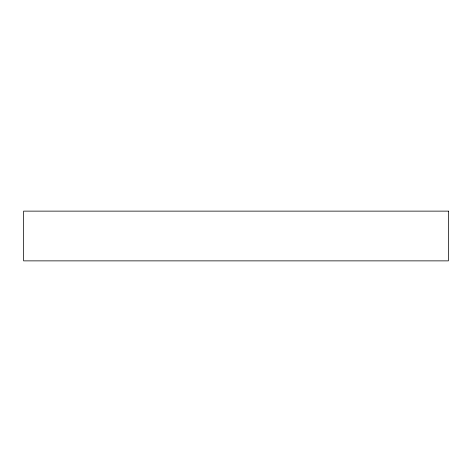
<?xml version="1.0" encoding="UTF-8"?>
<svg xmlns="http://www.w3.org/2000/svg" width="472" height="472" viewBox="0 0 472 472"><rect width="100%" height="100%" fill="white"/><g stroke="black" fill="none" stroke-linecap="round" stroke-linejoin="round"><path stroke-width="0.71" d="M448.4 211.131L23.6 211.131L23.6 260.868L448.4 260.868L448.4 211.131"/></g></svg>
